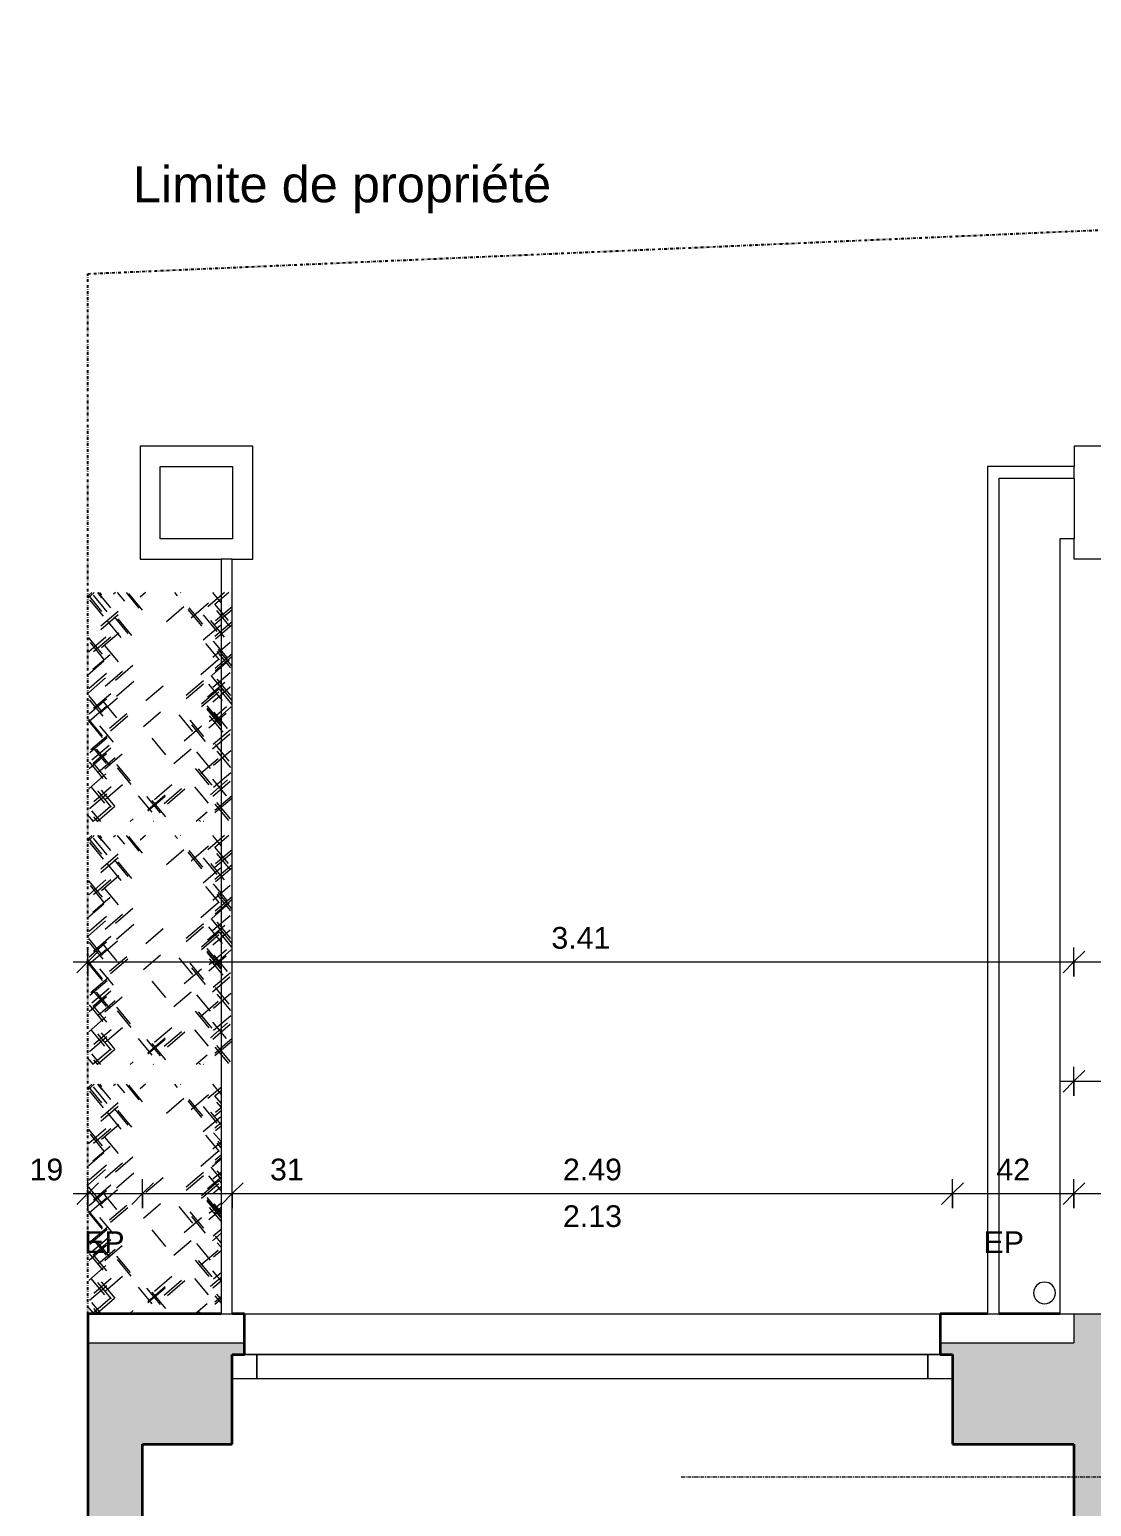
# Model space of a CAD drawing. Header units: millimetres. Extents: x -83 to 30397, y 298 to 25043.
# Drawn here: x 2038 to 5710, y 16340 to 21446 of the extents above; entities that cross this region are included whole.
import ezdxf

# ---------------------------------------------------------------- set-up
doc = ezdxf.new("R2010")
doc.units = ezdxf.units.MM
for name, pattern in [('Dash dot', [21, 10, -5, 1, -5]), ('Double dash', [55, 20, -5, 10, -5, 10, -5]), ('Grid Line', [22.225, 12.7, -3.175, 3.175, -3.175])]:
    doc.linetypes.add(name, pattern=pattern)
for name, color, linetype, lineweight in [('A-ANNO-DIMS', 211, 'Continuous', 9), ('A-ANNO-DIMS-50', 211, 'Continuous', 9), ('A-DETL', 90, 'Continuous', 9), ('A-DETL-THIN', 151, 'Continuous', 9), ('A-DOOR', 31, 'Continuous', 9), ('A-DOOR-FRAM', 31, 'Continuous', 18), ('A-GENM', 13, 'Continuous', 9), ('A-WALL', 113, 'Continuous', 9), ('A-WALL-PATT', 111, 'Continuous', 35), ('C-PROP-LINE', 91, 'Double dash', 25), ('G-ANNO-TEXT', 231, 'Continuous', 9), ('G-IMPT', 8, 'Continuous', 9), ('S-GRID', 1, 'Continuous', 9)]:
    doc.layers.add(name, color=color, linetype=linetype, lineweight=lineweight)
doc.styles.add('Arial', font='arial.ttf', dxfattribs={"height": 75})
doc.styles.add('Arial_10', font='arial.ttf', dxfattribs={"height": 125})
doc.dimstyles.new('ANNOTATION_1_5MM_BLACK', dxfattribs={"dimscale": 304.8, "dimtxt": 76.519455, "dimasz": 0.246063, "dimexe": 0.164042, "dimexo": 0.0625, "dimgap": 0.065617, "dimtad": 1, "dimdec": 1, "dimlfac": 0.1, "dimrnd": 0.5, "dimdsep": 46, "dimtxsty": 'Arial', "dimblk1": 'OBLIQUE', "dimblk2": 'OBLIQUE', "dimsah": 1, "dimcen": 0.09, "dimdle": 0.164042, "dimazin": 0, "dimtfac": 1, "dimtdec": 4, "dimtix": 1, "dimtmove": 2, "dimatfit": 3, "dimfxl": 0.164042, "dimfxlon": 1, "dimtvp": 1, "dimtolj": 1, "dimtzin": 0, "dimarcsym": 2})
doc.dimstyles.new('ANNOTATION_1_5MM_BLACK_1', dxfattribs={"dimscale": 304.8, "dimtxt": 76.519455, "dimasz": 0.246063, "dimexe": 0.164042, "dimexo": 0.0625, "dimgap": 0.065617, "dimtad": 1, "dimlfac": 0.001, "dimrnd": 0.005, "dimzin": 0, "dimdsep": 46, "dimtxsty": 'Arial', "dimblk1": 'OBLIQUE', "dimblk2": 'OBLIQUE', "dimsah": 1, "dimcen": 0.09, "dimdle": 0.164042, "dimazin": 0, "dimtfac": 1, "dimtdec": 4, "dimtix": 1, "dimtmove": 0, "dimatfit": 3, "dimfxl": 0.164042, "dimfxlon": 1, "dimtvp": 1, "dimtolj": 1, "dimtzin": 0, "dimarcsym": 2})
doc.dimstyles.new('ANNOTATION_1_5MM_BLACK_2', dxfattribs={"dimscale": 304.8, "dimtxt": 76.519455, "dimasz": 0.246063, "dimexe": 0.164042, "dimexo": 0.0625, "dimgap": 0.065617, "dimtad": 1, "dimdec": 1, "dimlfac": 0.1, "dimrnd": 0.5, "dimdsep": 46, "dimtxsty": 'Arial', "dimblk1": 'OBLIQUE', "dimblk2": 'OBLIQUE', "dimsah": 1, "dimcen": 0.09, "dimdle": 0.164042, "dimazin": 0, "dimtfac": 1, "dimtdec": 4, "dimtix": 1, "dimtmove": 0, "dimatfit": 3, "dimfxl": 0.164042, "dimfxlon": 1, "dimtvp": 1, "dimtolj": 1, "dimtzin": 0, "dimarcsym": 2})

# ---------------------------------------------------------------- blocks, each defined once
blk = doc.blocks.new('EXT_DOOR_GARAGE - 2490 x 2130-571778-N_F_ E_0')
at = {"layer": 'A-DOOR', "lineweight": 18}
for p, q in [((-1202.5, -85), (1202.5, -85)), ((1202.5, -225), (-1202.5, -225))]:
    blk.add_line(p, q, dxfattribs=at)
at = {"layer": 'A-DOOR-FRAM'}
for p, q in [((-1245, 0), (-1160, 0)), ((-1160, 0), (1160, 0)), ((-1160, -85), (-1160, 0)), ((-1160, 0), (-1160, -85)), ((1160, 0), (1160, -85)), ((1160, -85), (1160, 0)), ((1160, 0), (1245, 0)), ((-1160, -85), (-1202.5, -85)), ((1160, -85), (-1160, -85)), ((1202.5, -85), (1160, -85))]:
    blk.add_line(p, q, dxfattribs=at)
blk = doc.blocks.new('HEDGE - B_Hecke_Plan_C_dwg-V8-N_F_ E_0')
at = {"layer": 'G-IMPT'}
for p, q in [((35.4, 461), (1, 432.5)), ((11.8, 461), (50.5, 416)), ((23.8, 461), (42.2, 439.6)), ((66.6, 461), (40.8, 439.6)), ((80.5, 461), (63, 446.5)), ((83.1, 461), (99.1, 442.4)), ((93.2, 461), (111.6, 439.6)), ((140.3, 461), (97.8, 425.7)), ((134.9, 461), (153.3, 439.6)), ((145.6, 461), (161.6, 442.4)), ((199.4, 461), (168.6, 435.4)), ((210.1, 461), (197.7, 450.7)), ((201.1, 461), (225.5, 432.7)), ((220.4, 461), (204.7, 447.9)), ((245.8, 461), (263, 441)), ((255.5, 461), (272.7, 441)), ((259.8, 461), (286.6, 429.9)), ((328.9, 461), (288, 427.1)), ((316.2, 461), (300.5, 447.9)), ((305.3, 461), (329.7, 432.7)), ((328.2, 461), (315.8, 450.7)), ((368.1, 461), (317.2, 418.8)), ((323.1, 461), (363, 414.6)), ((342.1, 461), (329.7, 450.7)), ((355.3, 461), (379.6, 432.7)), ((449.1, 460.4), (392.1, 413.2)), ((457.4, 460.4), (400.5, 413.2)), ((461.6, 460.4), (404.6, 413.2)), ((412.5, 461), (447.7, 420.2)), ((443.5, 461), (414.4, 436.8)), ((426.9, 461), (447.7, 436.8)), ((474.4, 461), (426.9, 421.6)), ((433.6, 461), (469.9, 418.8)), ((503.6, 461), (526.8, 434.1)), ((516.5, 461), (542.1, 431.3)), ((549.3, 461), (526.8, 442.4)), ((564.8, 461), (549.1, 447.9)), ((577, 461), (599, 435.4)), ((680.4, 461), (646.3, 432.7)), ((653.4, 461), (675.4, 435.4)), ((668.9, 461), (700.4, 424.3)), ((681.6, 461), (706, 432.7)), ((744.2, 461), (726.8, 446.5)), ((756.5, 461), (732.4, 441)), ((736.2, 461), (754.6, 439.6)), ((744.5, 461), (762.9, 439.6)), ((38, 417.4), (89.4, 357.7)), ((135.2, 447.9), (78.3, 400.7)), ((114.4, 459), (165.8, 399.3)), ((233.8, 456.3), (176.9, 409.1)), ((233.8, 450.7), (285.2, 391)), ((335.2, 453.5), (386.6, 393.8)), ((344.9, 453.5), (396.3, 393.8)), ((608.8, 424.3), (551.8, 377.1)), ((575.4, 450.7), (626.8, 391)), ((665.7, 420.2), (608.8, 373)), ((667.1, 429.9), (610.2, 382.7)), ((729.6, 417.4), (672.6, 370.2)), ((760.1, 413.2), (793, 375)), ((110.2, 398), (53.3, 350.7)), ((115.8, 395.2), (58.9, 348)), ((306, 400.7), (357.4, 341)), ((317.2, 400.7), (368.5, 341)), ((481, 363.2), (424.1, 316)), ((499.1, 402.1), (442.1, 354.9)), ((515.7, 407.7), (458.8, 360.5)), ((463, 393.8), (514.3, 334.1)), ((542.1, 357.7), (593.5, 298)), ((793, 389.7), (787.9, 385.5)), ((793, 400.1), (792.1, 399.3)), ((1.9, 321.6), (1, 320.8)), ((11.7, 310.5), (1, 301.6)), ((50.5, 332.7), (101.9, 273)), ((679.6, 324.4), (731, 264.7)), ((681, 335.5), (732.4, 275.8)), ((324.1, 260.5), (375.5, 200.8)), ((561.6, 270.2), (504.6, 223)), ((665.7, 291), (717.1, 231.3)), ((701.8, 267.4), (753.2, 207.7)), ((706, 267.4), (757.3, 207.7)), ((776.8, 270.2), (719.9, 223)), ((414.4, 252.2), (465.7, 192.5)), ((760.1, 223), (703.2, 175.8)), ((762.9, 252.2), (706, 205)), ((792.1, 227.2), (793, 226)), ((1, 200.2), (17.2, 181.4)), ((54.7, 178.6), (1, 134)), ((61.6, 189.7), (4.7, 142.5)), ((253.3, 156.4), (304.7, 96.7)), ((308.8, 159.1), (360.2, 99.4)), ((783.7, 157.8), (793, 146.9)), ((31.1, 128.6), (1, 103.6)), ((65.8, 105), (117.2, 45.3)), ((78.3, 105), (129.7, 45.3)), ((142.2, 139.7), (85.3, 92.5)), ((149.1, 152.2), (92.2, 105)), ((156.1, 116.1), (99.1, 68.9)), ((140.8, 107.8), (192.2, 48.1)), ((240.8, 106.4), (183.8, 59.2)), ((274.1, 120.3), (325.5, 60.6)), ((365.8, 103.6), (417.1, 43.9)), ((419.9, 135.5), (471.3, 75.8)), ((428.2, 138.3), (479.6, 78.6)), ((560.2, 118.9), (611.5, 59.2)), ((651.8, 148), (594.9, 100.8)), ((664.3, 150.8), (607.4, 103.6)), ((665.7, 120.3), (717.1, 60.6)), ((1, 95.7), (6.1, 89.7)), ((53.3, 80), (1, 36.6)), ((67.2, 67.5), (10.3, 20.3)), ((82.5, 55), (25.5, 7.8)), ((154.7, 80), (206.1, 20.3)), ((154.7, 63.3), (206.1, 3.6)), ((231.1, 56.4), (174.1, 9.2)), ((215.8, 77.2), (267.2, 17.5)), ((238, 56.4), (287.1, -0.7)), ((281, 64.7), (332.4, 5)), ((296.3, 62), (347.7, 2.3)), ((350.5, 80), (401.9, 20.3)), ((369.9, 64.7), (421.3, 5)), ((428.2, 53.6), (371.3, 6.4)), ((433.8, 100.8), (376.9, 53.6)), ((394.9, 64.7), (446.3, 5)), ((518.5, 89.7), (461.6, 42.5)), ((493.5, 70.3), (544.9, 10.6)), ((503.2, 67.5), (554.6, 7.8)), ((529.6, 74.5), (581, 14.8)), ((592.1, 64.7), (535.2, 17.5)), ((539.3, 80), (590.7, 20.3)), ((599, 77.2), (542.1, 30)), ((558.8, 64.7), (610.2, 5)), ((572.7, 95.3), (624, 35.6)), ((643.5, 53.6), (586.5, 6.4)), ((646.3, 66.1), (589.3, 18.9)), ((628.2, 63.3), (679.6, 3.6)), ((672.6, 81.4), (724, 21.7)), ((729.6, 59.2), (672.6, 12)), ((740.7, 95.3), (683.8, 48.1)), ((743.5, 82.8), (686.5, 35.6)), ((697.6, 66.1), (749, 6.4)), ((740.7, 78.6), (792.1, 18.9)), ((742.1, 92.5), (793.5, 32.8)), ((10.3, 49.5), (1, 41.7)), ((18.6, 49.5), (1, 34.8)), ((1, 23), (20, 0.9)), ((1, 14.5), (10.3, 3.6)), ((65.8, 49.5), (8.9, 2.3)), ((214.4, 50.9), (157.5, 3.6)), ((414.4, 50.9), (357.4, 3.6)), ((496.3, 50.9), (439.4, 3.6)), ((501.8, 50.9), (444.9, 3.6)), ((793, 45.5), (756, 14.8)), ((793, 19.6), (768.5, -0.7)), ((793, 35.2), (776.8, 21.7))]:
    blk.add_line(p, q, dxfattribs=at)
blk = doc.blocks.new('HEDGE - HEDGE-V9-N_F_ E_0')
blk.add_blockref('HEDGE - B_Hecke_Plan_C_dwg-V8-N_F_ E_0', (0, 0))
blk = doc.blocks.new('HEDGE - B_Hecke_Plan_C_dwg-399853-N_F_ E_0')
at = {"layer": 'G-IMPT'}
for p, q in [((1, 487.5), (42.2, 439.6)), ((1, 473.6), (50.5, 416)), ((38, 463.2), (1, 432.5)), ((97.8, 486.8), (40.8, 439.6)), ((50.2, 499.3), (99.1, 442.4)), ((60.3, 499.3), (111.6, 439.6)), ((120, 493.8), (63, 446.5)), ((154.7, 472.9), (97.8, 425.7)), ((101.9, 499.3), (153.3, 439.6)), ((112.6, 499.3), (161.6, 442.4)), ((225.5, 482.6), (168.6, 435.4)), ((174.1, 492.4), (225.5, 432.7)), ((254.7, 497.9), (197.7, 450.7)), ((261.6, 495.1), (204.7, 447.9)), ((212.8, 499.3), (263, 441)), ((222.5, 499.3), (272.7, 441)), ((235.2, 489.6), (286.6, 429.9)), ((278.3, 492.4), (329.7, 432.7)), ((344.9, 474.3), (288, 427.1)), ((357.4, 495.1), (300.5, 447.9)), ((311.6, 474.3), (363, 414.6)), ((372.7, 497.9), (315.8, 450.7)), ((374.1, 466), (317.2, 418.8)), ((328.3, 492.4), (379.6, 432.7)), ((386.6, 497.9), (329.7, 450.7)), ((449.1, 460.4), (392.1, 413.2)), ((396.3, 496.5), (447.7, 436.8)), ((396.3, 479.9), (447.7, 420.2)), ((457.4, 460.4), (400.5, 413.2)), ((461.6, 460.4), (404.6, 413.2)), ((471.3, 484), (414.4, 436.8)), ((418.5, 478.5), (469.9, 418.8)), ((483.8, 468.8), (426.9, 421.6)), ((475.5, 493.8), (526.8, 434.1)), ((490.7, 491), (542.1, 431.3)), ((583.8, 489.6), (526.8, 442.4)), ((547.7, 495.1), (599, 435.4)), ((606, 495.1), (549.1, 447.9)), ((624, 495.1), (675.4, 435.4)), ((703.2, 479.9), (646.3, 432.7)), ((649, 484), (700.4, 424.3)), ((654.6, 492.4), (706, 432.7)), ((703.2, 499.3), (754.6, 439.6)), ((711.5, 499.3), (762.9, 439.6)), ((783.7, 493.8), (726.8, 446.5)), ((789.3, 488.2), (732.4, 441)), ((38, 417.4), (89.4, 357.7)), ((135.2, 447.9), (78.3, 400.7)), ((114.4, 459), (165.8, 399.3)), ((233.8, 456.3), (176.9, 409.1)), ((233.8, 450.7), (285.2, 391)), ((335.2, 453.5), (386.6, 393.8)), ((344.9, 453.5), (396.3, 393.8)), ((608.8, 424.3), (551.8, 377.1)), ((575.4, 450.7), (626.8, 391)), ((665.7, 420.2), (608.8, 373)), ((667.1, 429.9), (610.2, 382.7)), ((729.6, 417.4), (672.6, 370.2)), ((760.1, 413.2), (793, 375)), ((110.2, 398), (53.3, 350.7)), ((115.8, 395.2), (58.9, 348)), ((306, 400.7), (357.4, 341)), ((317.2, 400.7), (368.5, 341)), ((481, 363.2), (424.1, 316)), ((499.1, 402.1), (442.1, 354.9)), ((515.7, 407.7), (458.8, 360.5)), ((463, 393.8), (514.3, 334.1)), ((542.1, 357.7), (593.5, 298)), ((793, 389.7), (787.9, 385.5)), ((793, 400.1), (792.1, 399.3)), ((1.9, 321.6), (1, 320.8)), ((11.7, 310.5), (1, 301.6)), ((50.5, 332.7), (101.9, 273)), ((679.6, 324.4), (731, 264.7)), ((681, 335.5), (732.4, 275.8)), ((324.1, 260.5), (375.5, 200.8)), ((561.6, 270.2), (504.6, 223)), ((665.7, 291), (717.1, 231.3)), ((701.8, 267.4), (753.2, 207.7)), ((706, 267.4), (757.3, 207.7)), ((776.8, 270.2), (719.9, 223)), ((414.4, 252.2), (465.7, 192.5)), ((760.1, 223), (703.2, 175.8)), ((762.9, 252.2), (706, 205)), ((792.1, 227.2), (793, 226)), ((1, 200.2), (17.2, 181.4)), ((54.7, 178.6), (1, 134)), ((61.6, 189.7), (4.7, 142.5)), ((253.3, 156.4), (304.7, 96.7)), ((308.8, 159.1), (360.2, 99.4)), ((783.7, 157.8), (793, 146.9)), ((31.1, 128.6), (1, 103.6)), ((65.8, 105), (117.2, 45.3)), ((78.3, 105), (129.7, 45.3)), ((142.2, 139.7), (85.3, 92.5)), ((149.1, 152.2), (92.2, 105)), ((156.1, 116.1), (99.1, 68.9)), ((140.8, 107.8), (192.2, 48.1)), ((240.8, 106.4), (183.8, 59.2)), ((274.1, 120.3), (325.5, 60.6)), ((365.8, 103.6), (417.1, 43.9)), ((419.9, 135.5), (471.3, 75.8)), ((428.2, 138.3), (479.6, 78.6)), ((560.2, 118.9), (611.5, 59.2)), ((651.8, 148), (594.9, 100.8)), ((664.3, 150.8), (607.4, 103.6)), ((665.7, 120.3), (717.1, 60.6)), ((1, 95.7), (6.1, 89.7)), ((53.3, 80), (1, 36.6)), ((67.2, 67.5), (10.3, 20.3)), ((82.5, 55), (25.5, 7.8)), ((154.7, 80), (206.1, 20.3)), ((154.7, 63.3), (206.1, 3.6)), ((231.1, 56.4), (174.1, 9.2)), ((215.8, 77.2), (267.2, 17.5)), ((238, 56.4), (287.1, -0.7)), ((281, 64.7), (332.4, 5)), ((296.3, 62), (347.7, 2.3)), ((350.5, 80), (401.9, 20.3)), ((369.9, 64.7), (421.3, 5)), ((428.2, 53.6), (371.3, 6.4)), ((433.8, 100.8), (376.9, 53.6)), ((394.9, 64.7), (446.3, 5)), ((518.5, 89.7), (461.6, 42.5)), ((493.5, 70.3), (544.9, 10.6)), ((503.2, 67.5), (554.6, 7.8)), ((529.6, 74.5), (581, 14.8)), ((592.1, 64.7), (535.2, 17.5)), ((539.3, 80), (590.7, 20.3)), ((599, 77.2), (542.1, 30)), ((558.8, 64.7), (610.2, 5)), ((572.7, 95.3), (624, 35.6)), ((643.5, 53.6), (586.5, 6.4)), ((646.3, 66.1), (589.3, 18.9)), ((628.2, 63.3), (679.6, 3.6)), ((672.6, 81.4), (724, 21.7)), ((729.6, 59.2), (672.6, 12)), ((740.7, 95.3), (683.8, 48.1)), ((743.5, 82.8), (686.5, 35.6)), ((697.6, 66.1), (749, 6.4)), ((740.7, 78.6), (792.1, 18.9)), ((742.1, 92.5), (793.5, 32.8)), ((10.3, 49.5), (1, 41.7)), ((18.6, 49.5), (1, 34.8)), ((1, 23), (20, 0.9)), ((1, 14.5), (10.3, 3.6)), ((65.8, 49.5), (8.9, 2.3)), ((214.4, 50.9), (157.5, 3.6)), ((414.4, 50.9), (357.4, 3.6)), ((496.3, 50.9), (439.4, 3.6)), ((501.8, 50.9), (444.9, 3.6)), ((793, 45.5), (756, 14.8)), ((793, 19.6), (768.5, -0.7)), ((793, 35.2), (776.8, 21.7))]:
    blk.add_line(p, q, dxfattribs=at)
blk = doc.blocks.new('HEDGE - HEDGE-399856-N_F_ E_0')
blk.add_blockref('HEDGE - B_Hecke_Plan_C_dwg-399853-N_F_ E_0', (0, 0))
blk = doc.blocks.new('Family - ___-602283-N_F_ E_0')
at = {"layer": 'C-PROP-LINE', "color": 1, "linetype": 'Dash dot'}
for p, q in [((2239.4, 20601.9), (21766.1, 21446.4)), ((2239.4, 3143.8), (2239.4, 20601.9))]:
    blk.add_line(p, q, dxfattribs=at)
blk = doc.blocks.new('DIMBLOCK1-N_F_ E_0')
at = {"layer": 'A-ANNO-DIMS-50'}
for p, q in [((5649.4, 17371.3), (5649.4, 17471.3)), ((6302.4, 17371.3), (6302.4, 17471.3)), ((5599.4, 17421.3), (6302.4, 17421.3)), ((5649.4, 17421.3), (5611.9, 17383.8)), ((5649.4, 17421.3), (5686.9, 17458.8)), ((5649.4, 17421.3), (5649.4, 17371.3)), ((6302.4, 17421.3), (6264.9, 17383.8)), ((6302.4, 17421.3), (6339.9, 17458.8)), ((6302.4, 17421.3), (6302.4, 17371.3))]:
    blk.add_line(p, q, dxfattribs=at)
at = {"layer": 'A-ANNO-DIMS-50', "color": 0, "insert": (5825.2, 17542.2), "char_height": 75, "width": 186.397, "attachment_point": 1, "line_spacing_factor": 0.941778, "style": 'Arial'}
blk.add_mtext('65\\A2\\H0.5x;\\S5^  ;\\H2x;', dxfattribs=at)
blk = doc.blocks.new('_Oblique')
at = {"color": 0, "linetype": 'ByBlock', "lineweight": -2}
blk.add_line((-0.5, -0.5), (0.5, 0.5), dxfattribs=at)
blk = doc.blocks.new('DIMBLOCK16-N_F_ E_0')
at = {"layer": 'A-ANNO-DIMS-50'}
for p, q in [((5649.4, 18172.4), (5649.4, 18272.4)), ((5649.4, 18222.4), (5686.9, 18259.9)), ((20820.4, 18172.4), (20820.4, 18272.4)), ((20820.4, 18222.4), (20857.9, 18259.9)), ((5599.4, 18222.4), (20870.4, 18222.4)), ((5649.4, 18222.4), (5611.9, 18184.9)), ((5649.4, 18222.4), (5649.4, 18172.4)), ((20820.4, 18222.4), (20782.9, 18184.9)), ((20820.4, 18222.4), (20820.4, 18172.4))]:
    blk.add_line(p, q, dxfattribs=at)
at = {"layer": 'A-ANNO-DIMS-50', "color": 0, "insert": (13104, 18343.3), "char_height": 75, "width": 314.028, "attachment_point": 1, "line_spacing_factor": 0.941778, "style": 'Arial'}
blk.add_mtext('15.17', dxfattribs=at)
blk = doc.blocks.new('DIMBLOCK17-N_F_ E_0')
at = {"layer": 'A-ANNO-DIMS-50'}
for p, q in [((2239.4, 17371.3), (2239.4, 17471.3)), ((2429.4, 17371.3), (2429.4, 17471.3)), ((2189.4, 17421.3), (2429.4, 17421.3)), ((2239.4, 17421.3), (2201.9, 17383.8)), ((2239.4, 17421.3), (2276.9, 17458.8)), ((2239.4, 17421.3), (2239.4, 17371.3)), ((2429.4, 17421.3), (2391.9, 17383.8)), ((2429.4, 17421.3), (2466.9, 17458.8)), ((2429.4, 17421.3), (2429.4, 17371.3))]:
    blk.add_line(p, q, dxfattribs=at)
at = {"layer": 'A-ANNO-DIMS-50', "color": 0, "insert": (2038.4, 17542.2), "char_height": 75, "width": 139.568, "attachment_point": 1, "line_spacing_factor": 0.941778, "style": 'Arial'}
blk.add_mtext('19', dxfattribs=at)
blk = doc.blocks.new('DIMBLOCK18-N_F_ E_0')
at = {"layer": 'A-ANNO-DIMS-50'}
for p, q in [((2429.4, 17371.3), (2429.4, 17471.3)), ((2739.4, 17371.3), (2739.4, 17471.3)), ((2429.4, 17421.3), (2391.9, 17383.8)), ((2429.4, 17421.3), (2466.9, 17458.8)), ((2429.4, 17421.3), (2739.4, 17421.3)), ((2429.4, 17421.3), (2429.4, 17371.3)), ((2739.4, 17421.3), (2701.9, 17383.8)), ((2739.4, 17421.3), (2776.9, 17458.8)), ((2739.4, 17421.3), (2739.4, 17371.3))]:
    blk.add_line(p, q, dxfattribs=at)
at = {"layer": 'A-ANNO-DIMS-50', "color": 0, "insert": (2869.8, 17542.2), "char_height": 75, "width": 139.568, "attachment_point": 1, "line_spacing_factor": 0.941778, "style": 'Arial'}
blk.add_mtext('31', dxfattribs=at)
blk = doc.blocks.new('DIMBLOCK19-N_F_ E_0')
at = {"layer": 'A-ANNO-DIMS-50'}
for p, q in [((2739.4, 17371.3), (2739.4, 17471.3)), ((5229.4, 17371.3), (5229.4, 17471.3)), ((2739.4, 17421.3), (2701.9, 17383.8)), ((2739.4, 17421.3), (2776.9, 17458.8)), ((2739.4, 17421.3), (5229.4, 17421.3)), ((2739.4, 17421.3), (2739.4, 17371.3)), ((5229.4, 17421.3), (5191.9, 17383.8)), ((5229.4, 17421.3), (5266.9, 17458.8)), ((5229.4, 17421.3), (5229.4, 17371.3))]:
    blk.add_line(p, q, dxfattribs=at)
at = {"layer": 'A-ANNO-DIMS-50', "color": 0, "char_height": 75, "width": 244.244, "attachment_point": 1, "line_spacing_factor": 0.941778, "style": 'Arial'}
for s, insert in [('2.49', (3882.6, 17542.2)), ('2.13', (3882.6, 17381))]:
    blk.add_mtext(s, dxfattribs=dict(at, insert=insert))
blk = doc.blocks.new('DIMBLOCK20-N_F_ E_0')
at = {"layer": 'A-ANNO-DIMS-50'}
for p, q in [((5229.4, 17371.3), (5229.4, 17471.3)), ((5649.4, 17371.3), (5649.4, 17471.3)), ((5229.4, 17421.3), (5191.9, 17383.8)), ((5229.4, 17421.3), (5266.9, 17458.8)), ((5229.4, 17421.3), (5699.4, 17421.3)), ((5229.4, 17421.3), (5229.4, 17371.3)), ((5649.4, 17421.3), (5611.9, 17383.8)), ((5649.4, 17421.3), (5686.9, 17458.8)), ((5649.4, 17421.3), (5649.4, 17371.3))]:
    blk.add_line(p, q, dxfattribs=at)
at = {"layer": 'A-ANNO-DIMS-50', "color": 0, "insert": (5381.2, 17542.2), "char_height": 75, "width": 139.568, "attachment_point": 1, "line_spacing_factor": 0.941778, "style": 'Arial'}
blk.add_mtext('42', dxfattribs=at)
blk = doc.blocks.new('DIMBLOCK21-N_F_ E_0')
at = {"layer": 'A-ANNO-DIMS-50'}
for p, q in [((2239.4, 18172.4), (2239.4, 18272.4)), ((2239.4, 18222.4), (2276.9, 18259.9)), ((5649.4, 18172.4), (5649.4, 18272.4)), ((5649.4, 18222.4), (5686.9, 18259.9)), ((2189.4, 18222.4), (5699.4, 18222.4)), ((2239.4, 18222.4), (2201.9, 18184.9)), ((2239.4, 18222.4), (2239.4, 18172.4)), ((5649.4, 18222.4), (5611.9, 18184.9)), ((5649.4, 18222.4), (5649.4, 18172.4))]:
    blk.add_line(p, q, dxfattribs=at)
at = {"layer": 'A-ANNO-DIMS-50', "color": 0, "insert": (3842.6, 18343.3), "char_height": 75, "width": 244.244, "attachment_point": 1, "line_spacing_factor": 0.941778, "style": 'Arial'}
blk.add_mtext('3.41', dxfattribs=at)
blk = doc.blocks.new('DIMBLOCK66-N_F_ E_0')
at = {"layer": 'A-ANNO-DIMS-50'}
for p, q in [((5649.4, 17759.8), (5649.4, 17859.8)), ((5649.4, 17809.8), (5686.9, 17847.3)), ((6212.4, 17859.8), (6212.4, 17759.8)), ((6212.4, 17809.8), (6212.4, 17859.8)), ((6212.4, 17809.8), (6249.9, 17847.3)), ((5599.4, 17809.8), (6212.4, 17809.8)), ((5649.4, 17809.8), (5611.9, 17772.3)), ((5649.4, 17809.8), (5649.4, 17759.8)), ((6212.4, 17809.8), (6174.9, 17772.3))]:
    blk.add_line(p, q, dxfattribs=at)
at = {"layer": 'A-ANNO-DIMS-50', "color": 0, "insert": (5853.2, 17930.7), "char_height": 75, "width": 186.397, "attachment_point": 1, "line_spacing_factor": 0.941778, "style": 'Arial'}
blk.add_mtext('56\\A2\\H0.5x;\\S5^  ;\\H2x;', dxfattribs=at)

msp = doc.modelspace()

# ---------------------------------------------------------------- hatches: boundary and pattern name
at = {"layer": 'A-WALL-PATT'}
h = msp.add_hatch(color=256, dxfattribs=at)
h.paths.add_polyline_path([(20177.354, 16442.509), (20257.354, 16442.509), (20257.354, 17005.509), (20127.354, 17005.509), (20127.354, 16905.509), (20169.854, 16905.509), (20169.854, 16442.509)])
h.paths.add_polyline_path([(18109.854, 16442.509), (18459.854, 16442.509), (18459.854, 16905.509), (18502.354, 16905.509), (18502.354, 17005.509), (18054.854, 17005.509), (18054.854, 16905.509), (18109.854, 16905.509), (18109.854, 16663.102)])
h.paths.add_polyline_path([(16377.354, 16442.509), (16979.854, 16442.509), (16979.854, 16905.509), (17034.854, 16905.509), (17034.854, 17005.509), (16322.354, 17005.509), (16322.354, 16905.509), (16377.354, 16905.509)])
h.paths.add_polyline_path([(15247.354, 16442.509), (15247.354, 16905.509), (15302.354, 16905.509), (15302.354, 17005.509), (12577.354, 17005.509), (12577.354, 16905.509), (12632.354, 16905.509), (12632.354, 16442.509), (14186.855, 16442.509)])
h.paths.add_polyline_path([(10232.354, 16442.509), (10232.354, 16905.509), (10287.354, 16905.509), (10287.354, 17005.509), (8927.354, 17005.509), (8927.354, 16905.509), (8982.354, 16905.509), (8982.354, 16442.509)])
h.paths.add_polyline_path([(6582.354, 16442.509), (6582.354, 16905.509), (6637.354, 16905.509), (6637.354, 17005.509), (5649.354, 17005.509), (5649.354, 16442.509), (6212.354, 16442.509)])
h = msp.add_hatch(color=256, dxfattribs=at)
h.paths.add_polyline_path([(5649.354, 16555.509), (5649.354, 16905.509), (5186.854, 16905.509), (5186.854, 16865.509), (5229.354, 16865.509), (5229.354, 16555.509)])
h.paths.add_polyline_path([(2739.354, 16555.509), (2739.354, 16865.509), (2781.854, 16865.509), (2781.854, 16905.509), (2239.354, 16905.509), (2239.354, 16555.509), (2429.354, 16555.509)])
at = {"layer": 'A-WALL-PATT', "lineweight": 9}
msp.add_hatch(color=256, dxfattribs=at).paths.add_polyline_path([(2239.354, 12213.43), (2429.354, 12235.509), (2429.354, 16555.509), (2239.354, 16555.509), (2239.354, 12452.565)])
at = {"layer": 'A-WALL-PATT'}
h = msp.add_hatch(color=256, dxfattribs=at)
h.paths.add_polyline_path([(6212.354, 6697.509), (6212.354, 10492.509), (5649.354, 10492.509), (5649.354, 6697.509)])
h.paths.add_polyline_path([(5649.354, 11502.509), (6212.354, 11502.509), (6212.354, 16442.509), (5649.354, 16442.509), (5649.354, 11552.509)])

# ---------------------------------------------------------------- linework, layer by layer
at = {"layer": 'A-DETL'}
for start, end in [(0, 180), (180, 0)]:
    msp.add_arc((5547.513, 17077.751), 37.5, start, end, dxfattribs=at)
at = {"layer": 'A-DETL-THIN'}
for p, q in [((2810.354, 20005.509), (2420.354, 20005.509)), ((2420.354, 20005.509), (2420.354, 19615.509)), ((2810.354, 19615.509), (2810.354, 20005.509)), ((5970.354, 20005.509), (5650.354, 20005.509)), ((5650.354, 20005.509), (5650.354, 19935.509)), ((2490.354, 19935.509), (2740.354, 19935.509)), ((2490.354, 19685.509), (2490.354, 19935.509)), ((2740.354, 19935.509), (2740.354, 19685.509)), ((5650.354, 19935.509), (5350.354, 19935.509)), ((5350.354, 19935.509), (5350.354, 17005.509)), ((5650.354, 19895.509), (5650.354, 19935.509)), ((5390.354, 19895.509), (5650.354, 19895.509)), ((5390.354, 17005.509), (5390.354, 19895.509)), ((5650.354, 19895.509), (5650.354, 19685.509)), ((2740.354, 19685.509), (2490.354, 19685.509)), ((5650.354, 19685.509), (5600.354, 19685.509)), ((5600.354, 19685.509), (5600.354, 17005.509)), ((5650.354, 19615.509), (5650.354, 19685.509)), ((2420.354, 19615.509), (2700.354, 19615.509)), ((2739.354, 19615.509), (2700.354, 19615.509)), ((2700.354, 19615.509), (2700.354, 17005.509)), ((2739.354, 19615.509), (2810.354, 19615.509)), ((2739.354, 17005.509), (2739.354, 19615.509)), ((5880.354, 19615.509), (5650.354, 19615.509)), ((2700.354, 17005.509), (2739.354, 17005.509)), ((5350.354, 17005.509), (5390.354, 17005.509)), ((5600.354, 17005.509), (5880.354, 17005.509))]:
    msp.add_line(p, q, dxfattribs=at)
at = {"layer": 'A-WALL', "lineweight": 35}
for p, q in [((2700.354, 17005.509), (2239.354, 17005.509)), ((2239.354, 17005.509), (2239.354, 12213.43)), ((2781.854, 17005.509), (2739.354, 17005.509)), ((2781.854, 16865.509), (2781.854, 17005.509)), ((5350.354, 17005.509), (5186.854, 17005.509)), ((5186.854, 17005.509), (5186.854, 16865.509)), ((5600.354, 17005.509), (5390.354, 17005.509)), ((2739.354, 16555.509), (2739.354, 16865.509)), ((2739.354, 16865.509), (2781.854, 16865.509)), ((5186.854, 16865.509), (5229.354, 16865.509)), ((5229.354, 16865.509), (5229.354, 16555.509)), ((2429.354, 16555.509), (2739.354, 16555.509)), ((2429.354, 12235.509), (2429.354, 16555.509)), ((5229.354, 16555.509), (5649.354, 16555.509)), ((5649.354, 16555.509), (5649.354, 11552.509))]:
    msp.add_line(p, q, dxfattribs=at)
at = {"layer": 'A-WALL'}
for p, q in [((5649.354, 17005.509), (5649.354, 16905.509)), ((2239.354, 16905.509), (2781.854, 16905.509)), ((5186.854, 16905.509), (5649.354, 16905.509))]:
    msp.add_line(p, q, dxfattribs=at)
at = {"layer": 'S-GRID', "linetype": 'Grid Line'}
msp.add_line((4291.211, 16442.509), (23183.885, 16442.509), dxfattribs=at)

# ---------------------------------------------------------------- block references
at = {"layer": 'A-DOOR', "rotation": 180}
msp.add_blockref('EXT_DOOR_GARAGE - 2490 x 2130-571778-N_F_ E_0', (3984.354, 16780.509), dxfattribs=at)
at = {"layer": 'A-GENM', "rotation": 270.0000000000001}
for name, p in [('HEDGE - HEDGE-399856-N_F_ E_0', (2239.354, 19500.509)), ('HEDGE - HEDGE-399856-N_F_ E_0', (2239.354, 18660.509)), ('HEDGE - HEDGE-V9-N_F_ E_0', (2239.354, 17800.509))]:
    msp.add_blockref(name, p, dxfattribs=at)
at = {"layer": 'C-PROP-LINE', "color": 1, "linetype": 'Dash dot'}
msp.add_blockref('Family - ___-602283-N_F_ E_0', (0, 0), dxfattribs=at)

# ---------------------------------------------------------------- texts
at = {"layer": 'G-ANNO-TEXT', "color": 7, "char_height": 75, "width": 168.35438, "attachment_point": 1, "style": 'Arial'}
for insert in [(2227.13, 17290.842), (5336.831, 17290.842)]:
    msp.add_mtext('EP', dxfattribs=dict(at, insert=insert))

# ---------------------------------------------------------------- dimensions: what is measured, and where the dimension line sits
at = {"layer": 'A-ANNO-DIMS'}
for base, p1, p2, dimstyle, override, picture, middle in [((5649.354, 18222.394), (2239.354, 18172.394), (5649.354, 18172.394), 'ANNOTATION_1_5MM_BLACK_1', {"dimpost": '<>', "dimfxl": 3410}, 'DIMBLOCK21-N_F_ E_0', (3944.354, 18280.713)), ((20820.354, 18222.394), (5649.354, 18172.394), (20820.354, 18172.394), 'ANNOTATION_1_5MM_BLACK_1', {"dimpost": '<>', "dimfxl": 15171}, 'DIMBLOCK16-N_F_ E_0', (13234.854, 18280.687)), ((5649.354, 17421.323), (5229.354, 17371.323), (5649.354, 17371.323), 'ANNOTATION_1_5MM_BLACK_2', {"dimpost": '<>', "dimfxl": 420}, 'DIMBLOCK20-N_F_ E_0', (5439.354, 17478.977))]:
    dim = msp.add_linear_dim(base=base, p1=p1, p2=p2, dimstyle=dimstyle, override=override, dxfattribs=at)
    dim.commit()
    dim.dimension.update_dxf_attribs({"geometry": picture, "text_midpoint": middle})
for base, p1, p2, text, dimstyle, override, picture, middle in [((6212.354, 17809.839), (5649.354, 17759.839), (6212.354, 17859.839), '\\A1;56\\Q;{\\A1;{\\H0.5x;\\S5^ ;}}', 'ANNOTATION_1_5MM_BLACK_2', {"dimpost": '<>', "dimfxl": 571.812032}, 'DIMBLOCK66-N_F_ E_0', (5930.854, 17868.132)), ((5229.354, 17421.323), (2739.354, 17371.323), (5229.354, 17371.323), '<>\\X2.13', 'ANNOTATION_1_5MM_BLACK_1', {"dimpost": '<>', "dimfxl": 2490}, 'DIMBLOCK19-N_F_ E_0', (3984.354, 17421.323))]:
    dim = msp.add_linear_dim(base=base, p1=p1, p2=p2, text=text, dimstyle=dimstyle, override=override, dxfattribs=at)
    dim.commit()
    dim.dimension.update_dxf_attribs({"geometry": picture, "text_midpoint": middle})
for base, p1, p2, override, picture, middle in [((2429.354, 17421.323), (2239.354, 17371.323), (2429.354, 17371.323), {"dimpost": '<>', "dimfxl": 190}, 'DIMBLOCK17-N_F_ E_0', (2108.151, 17492.222)), ((2739.354, 17421.323), (2429.354, 17371.323), (2739.354, 17371.323), {"dimpost": '<>', "dimfxl": 310}, 'DIMBLOCK18-N_F_ E_0', (2939.562, 17492.222))]:
    dim = msp.add_linear_dim(base=base, p1=p1, p2=p2, dimstyle='ANNOTATION_1_5MM_BLACK', override=override, dxfattribs=at)
    dim.commit()
    dim.dimension.update_dxf_attribs({"geometry": picture, "text_midpoint": middle, "dimtype": 160})
dim = msp.add_linear_dim(base=(6302.354, 17421.323), p1=(5649.354, 17371.323), p2=(6302.354, 17371.323), text='\\A1;65\\Q;{\\A1;{\\H0.5x;\\S5^ ;}}', dimstyle='ANNOTATION_1_5MM_BLACK', override={"dimpost": '<>', "dimfxl": 653}, dxfattribs=at)
dim.commit()
dim.dimension.update_dxf_attribs({"geometry": 'DIMBLOCK1-N_F_ E_0', "text_midpoint": (5918.349, 17492.222), "dimtype": 160})

# ---------------------------------------------------------------- next in the draw order: texts
at = {"layer": 'G-ANNO-TEXT', "color": 7, "insert": (2395.798, 20973.962), "char_height": 125, "width": 1743.67031, "attachment_point": 1, "style": 'Arial_10', "bg_fill": 3, "box_fill_scale": 1.25, "bg_fill_color": 256, "bg_fill_true_color": 13158600, "bg_fill_transparency": 0}
msp.add_mtext('Limite de propriété', dxfattribs=at)

doc.saveas('drawing.dxf')
